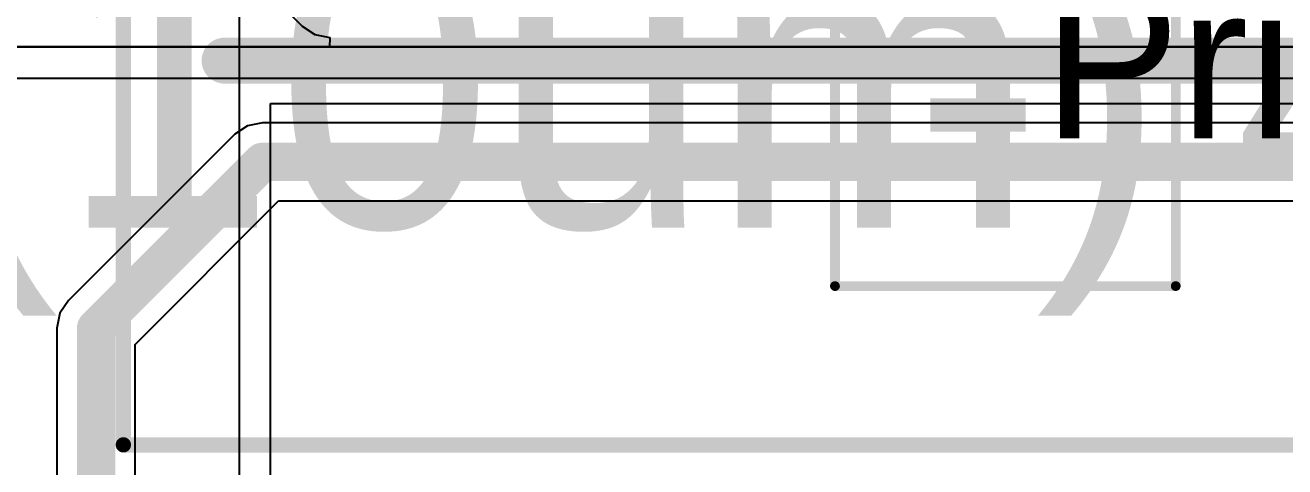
# Model space of a CAD drawing. Header units: millimetres. Extents: x 5 to 399, y 5 to 287.
# Drawn here: x 167.92 to 184.35, y 142.13 to 147.89 of the extents above; entities that cross this region are included whole.
import ezdxf

# ---------------------------------------------------------------- set-up
doc = ezdxf.new("R2010")
doc.units = ezdxf.units.MM
for name, color, linetype in [('BottomLayer', 5, 'Continuous'), ('Mechanical4', 56, 'Continuous'), ('MidLayer1', 16, 'Continuous'), ('MidLayer2', 76, 'Continuous'), ('TopLayer', 1, 'Continuous'), ('TopOverlay', 2, 'Continuous')]:
    doc.layers.add(name, color=color, linetype=linetype)

# ---------------------------------------------------------------- blocks, each defined once
blk = doc.blocks.new('P____ID_278')
at = {"layer": 'TopOverlay', "const_width": 0.2}
for points in [[(0, -9.967), (0, 0.033)], [(0, -9.967), (32, -9.967)]]:
    blk.add_lwpolyline(points, dxfattribs=at)
at = {"layer": 'TopOverlay', "const_width": 0.1}
blk.add_lwpolyline([(-0.05, -9.967, 1), (0.05, -9.967, 1)], format="xyb", close=True, dxfattribs=at)
blk.add_lwpolyline([(-0.05, -9.967, 1), (0.05, -9.967, 1)], format="xyb", close=True, dxfattribs=at)
at = {"layer": 'TopOverlay'}
blk.add_text('Print ID', height=2, dxfattribs=at).set_placement((12, -5.967))

msp = doc.modelspace()

# ---------------------------------------------------------------- linework, layer by layer
at = {"layer": 'BottomLayer'}
for p, q in [((202.67, 147.609), (163.294, 147.609)), ((162.879, 147.201), (202.67, 147.201))]:
    msp.add_line(p, q, dxfattribs=at)
at = {"layer": 'Mechanical4', "const_width": 0.127}
for points in [[(178.483, 144.488), (178.483, 148.298)], [(182.928, 144.488), (182.928, 148.298)], [(178.483, 144.488), (182.928, 144.488)]]:
    msp.add_lwpolyline(points, dxfattribs=at)
at = {"layer": 'Mechanical4', "const_width": 0.0635}
for points in [[(178.451, 144.488, 1), (178.515, 144.488, 1)], [(178.451, 144.488, 1), (178.515, 144.488, 1)], [(182.896, 144.488, 1), (182.96, 144.488, 1)], [(182.896, 144.488, 1), (182.96, 144.488, 1)]]:
    msp.add_lwpolyline(points, format="xyb", close=True, dxfattribs=at)
at = {"layer": 'MidLayer1'}
for p, q in [((169.818, 149.596), (171.532, 147.882)), ((171.532, 147.882), (171.697, 147.772)), ((171.697, 147.772), (171.892, 147.733)), ((171.892, 147.733), (171.888, 147.608)), ((171.888, 147.608), (163.289, 147.608)), ((163.289, 147.2), (171.888, 147.2)), ((171.888, 147.2), (171.895, 147.201)), ((171.895, 147.201), (198.705, 147.201)), ((170.82, 146.58), (170.655, 146.469)), ((171.015, 146.619), (170.82, 146.58)), ((197.724, 146.619), (171.015, 146.619)), ((170.655, 146.469), (168.484, 144.299)), ((169.354, 143.727), (171.226, 145.599)), ((171.226, 145.599), (197.513, 145.599)), ((168.484, 144.299), (168.373, 144.133)), ((168.373, 144.133), (168.334, 143.938)), ((168.334, 143.938), (168.334, 138.193)), ((169.354, 141.608), (169.354, 143.727))]:
    msp.add_line(p, q, dxfattribs=at)
at = {"layer": 'MidLayer1', "const_width": 0.5}
for points in [[(168.844, 143.938), (171.015, 146.109)], [(171.015, 146.109), (197.724, 146.109)], [(168.844, 138.193), (168.844, 143.938)]]:
    msp.add_lwpolyline(points, dxfattribs=at)
at = {"layer": 'MidLayer1', "const_width": 0.25}
for points in [[(170.89, 146.109, 1), (171.14, 146.109, 1)], [(170.89, 146.109, 1), (171.14, 146.109, 1)], [(168.719, 143.938, 1), (168.969, 143.938, 1)], [(168.719, 143.938, 1), (168.969, 143.938, 1)]]:
    msp.add_lwpolyline(points, format="xyb", close=True, dxfattribs=at)
at = {"layer": 'MidLayer2'}
for p, q in [((170.712, 153.232), (170.712, 137.712)), ((171.12, 137.712), (171.12, 146.869)), ((171.12, 146.869), (198.106, 146.869))]:
    msp.add_line(p, q, dxfattribs=at)
at = {"layer": 'MidLayer2', "const_width": 0.6}
msp.add_lwpolyline([(170.521, 147.43), (198.338, 147.43)], dxfattribs=at)
at = {"layer": 'MidLayer2', "const_width": 0.3}
msp.add_lwpolyline([(170.371, 147.43, 1), (170.671, 147.43, 1)], format="xyb", close=True, dxfattribs=at)
at = {"layer": 'TopLayer'}
for p, q in [((201.8, 147.608), (167.689, 147.608)), ((167.689, 147.2), (201.8, 147.2))]:
    msp.add_line(p, q, dxfattribs=at)

# ---------------------------------------------------------------- block references
at = {"rotation": 360}
msp.add_blockref('P____ID_278', (169.2, 152.383), dxfattribs=at)

# ---------------------------------------------------------------- texts
at = {"layer": 'Mechanical4'}
for s, p in [('4:2 (10um)', (158.163, 145.25)), ('4:3 (1um)', (183.69, 145.25)), ('-', (179.499, 145.25))]:
    msp.add_text(s, height=3.81, dxfattribs=at).set_placement(p)

doc.saveas('drawing.dxf')
